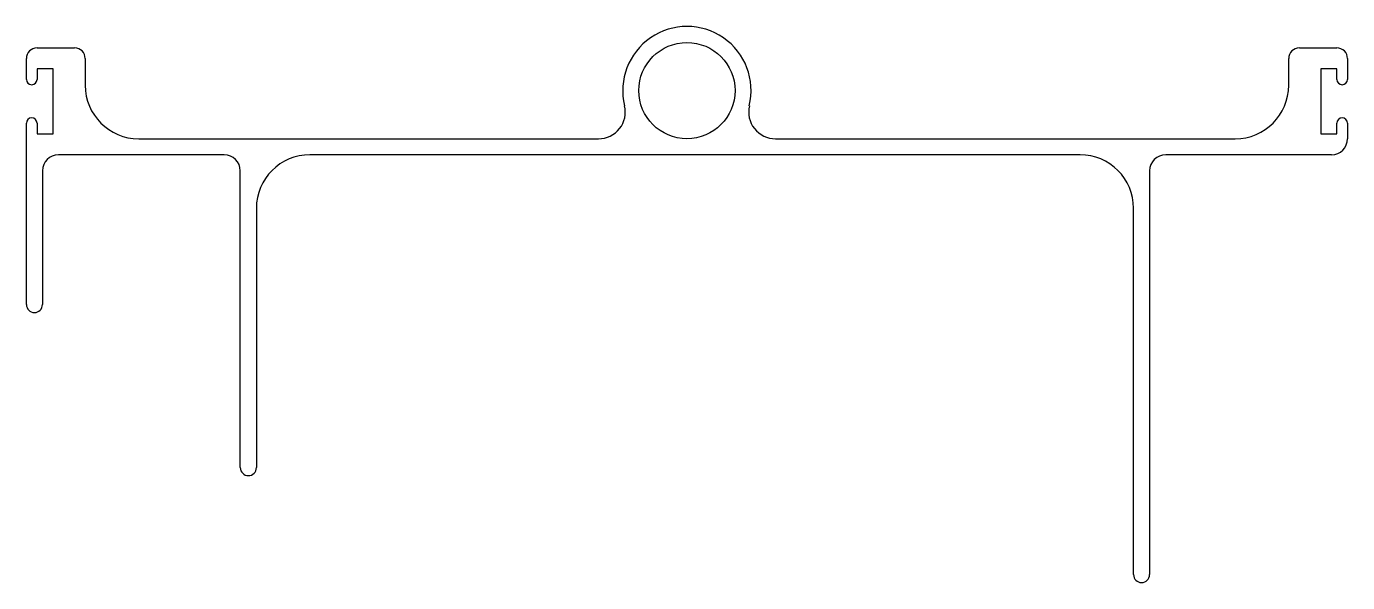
# Model space of a CAD drawing. Extents: x 1836 to 1959, y 2062 to 2114.
import ezdxf

# ---------------------------------------------------------------- set-up
doc = ezdxf.new("R2010")
doc.units = 0
doc.layers.get('0').update_dxf_attribs({"linetype": 'CONTINUOUS'})

msp = doc.modelspace()

# ---------------------------------------------------------------- linework, layer by layer
for p, q in [((1836.72, 2112.19), (1840.22, 2112.19)), ((1954.72, 2112.19), (1958.22, 2112.19)), ((1835.72, 2109.24), (1835.72, 2111.19)), ((1841.22, 2111.19), (1841.22, 2108.69)), ((1953.72, 2108.69), (1953.72, 2111.19)), ((1959.22, 2111.19), (1959.22, 2109.24)), ((1836.72, 2110.24), (1836.72, 2109.24)), ((1838.22, 2110.24), (1836.72, 2110.24)), ((1838.22, 2104.14), (1838.22, 2110.24)), ((1956.72, 2110.24), (1956.72, 2104.14)), ((1958.22, 2110.24), (1956.72, 2110.24)), ((1958.22, 2109.24), (1958.22, 2110.24)), ((1835.72, 2088.19), (1835.72, 2105.14)), ((1836.72, 2105.14), (1836.72, 2104.14)), ((1958.22, 2104.14), (1958.22, 2105.14)), ((1959.22, 2105.14), (1959.22, 2103.69)), ((1836.72, 2104.14), (1838.22, 2104.14)), ((1846.22, 2103.69), (1889.21, 2103.69)), ((1905.74, 2103.69), (1948.72, 2103.69)), ((1956.72, 2104.14), (1958.22, 2104.14)), ((1854.22, 2102.19), (1838.72, 2102.19)), ((1934.22, 2102.19), (1862.22, 2102.19)), ((1957.72, 2102.19), (1942.22, 2102.19)), ((1837.22, 2100.69), (1837.22, 2088.19)), ((1855.72, 2072.94), (1855.72, 2100.69)), ((1940.72, 2100.69), (1940.72, 2062.94)), ((1857.22, 2097.19), (1857.22, 2072.94)), ((1939.22, 2062.94), (1939.22, 2097.19))]:
    msp.add_line(p, q)
msp.add_circle((1897.47, 2108.19), 4.5)
for centre, radius, start, end in [((1897.47, 2108.19), 6, 346.391, 193.609), ((1836.72, 2111.19), 1, 90, 180), ((1840.22, 2111.19), 1, 0, 90), ((1954.72, 2111.19), 1, 90, 180), ((1958.22, 2111.19), 1, 0, 90), ((1836.22, 2109.24), 0.5, 180, 0), ((1846.22, 2108.69), 5, 180, 270), ((1948.72, 2108.69), 5, 270, 0), ((1958.72, 2109.24), 0.5, 180, 0), ((1889.21, 2106.19), 2.5, 270, 13.609), ((1905.74, 2106.19), 2.5, 166.391, 270), ((1836.22, 2105.14), 0.5, 0, 180), ((1958.72, 2105.14), 0.5, 0, 180), ((1957.72, 2103.69), 1.5, 270, 360), ((1838.72, 2100.69), 1.5, 90, 180), ((1854.22, 2100.69), 1.5, 0, 90), ((1862.22, 2097.19), 5, 90, 180), ((1934.22, 2097.19), 5, 0, 90), ((1942.22, 2100.69), 1.5, 90, 180), ((1836.47, 2088.19), 0.75, 180, 0), ((1856.47, 2072.94), 0.75, 180, 0), ((1939.97, 2062.94), 0.75, 180, 0)]:
    msp.add_arc(centre, radius, start, end)

doc.saveas('drawing.dxf')
